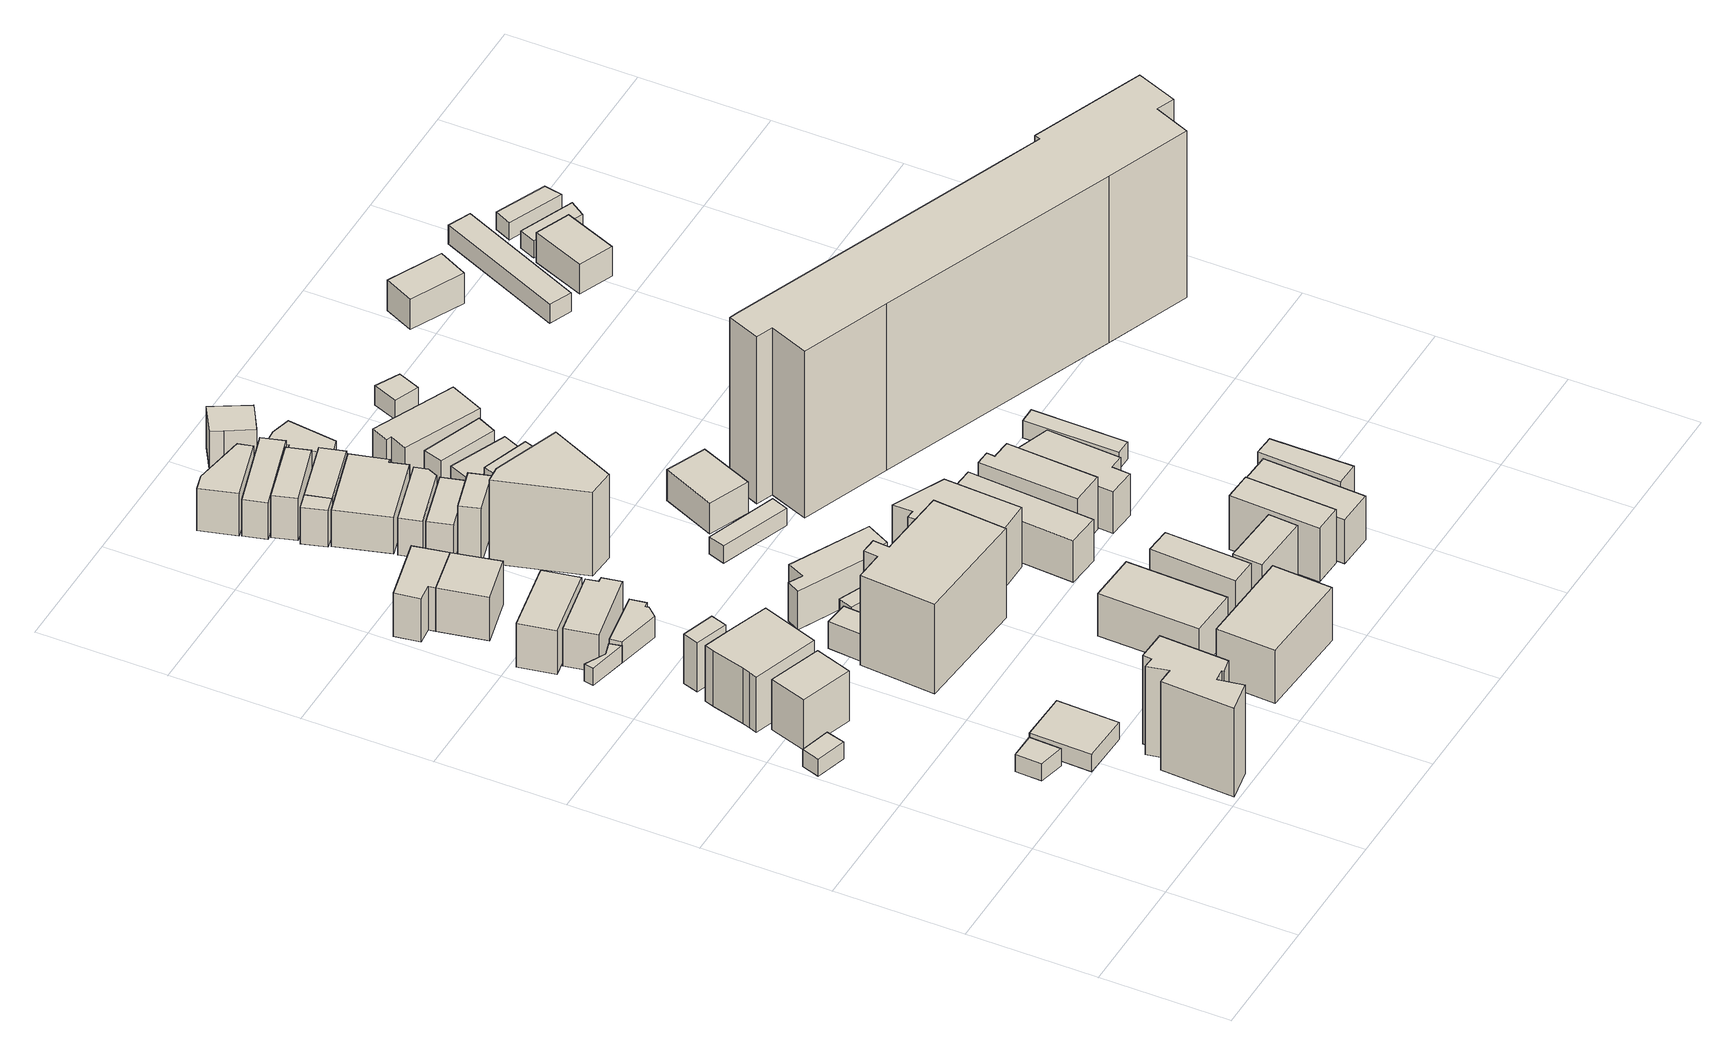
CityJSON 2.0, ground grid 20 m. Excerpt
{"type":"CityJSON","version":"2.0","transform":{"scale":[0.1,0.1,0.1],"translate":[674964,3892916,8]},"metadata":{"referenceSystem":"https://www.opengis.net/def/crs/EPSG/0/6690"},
"CityObjects":{
"building1":{"type":"Building","attributes":{"class":"3003","usage":"461","measuredHeight":-9999,"storeysAboveGround":9999,"BuildingDetailAttribute.totalFloorArea":-9999,"BuildingDetailAttribute.buildingFootprintArea":-9999,"BuildingDetailAttribute.buildingRoofEdgeArea":14.54,"BuildingDetailAttribute.urbanPlanType":"21","BuildingDetailAttribute.landUseType":"211","BuildingDetailAttribute.surveyYear":2016,"BuildingIDAttribute.prefecture":"23","BuildingIDAttribute.city":"23106"},"geometry":[{"type":"Solid","lod":"1","boundaries":[[[[0,1,2,3]],[[2,4,5,3]],[[1,6,4,2]],[[0,7,6,1]],[[3,5,7,0]],[[4,6,7,5]]]]}]},
"building2":{"type":"Building","attributes":{"class":"9999","usage":"411","measuredHeight":3.9,"storeysAboveGround":1,"BuildingDetailAttribute.totalFloorArea":18.45,"BuildingDetailAttribute.buildingFootprintArea":18.45,"BuildingDetailAttribute.buildingRoofEdgeArea":18.45,"BuildingDetailAttribute.urbanPlanType":"21","BuildingDetailAttribute.landUseType":"211","BuildingDetailAttribute.surveyYear":2021,"BuildingIDAttribute.prefecture":"23","BuildingIDAttribute.city":"23106"},"address":[{"country":"日本","locality":"愛知県名古屋市"}],"geometry":[{"type":"Solid","lod":"1","boundaries":[[[[8,9,10,11]],[[10,12,13,11]],[[9,14,12,10]],[[8,15,14,9]],[[11,13,15,8]],[[12,14,15,13]]]]}]},
"building3":{"type":"Building","attributes":{"class":"3001","usage":"411","measuredHeight":9.8,"storeysAboveGround":3,"BuildingDetailAttribute.totalFloorArea":156.35,"BuildingDetailAttribute.buildingFootprintArea":52.12,"BuildingDetailAttribute.buildingRoofEdgeArea":52.12,"BuildingDetailAttribute.urbanPlanType":"21","BuildingDetailAttribute.landUseType":"211","BuildingDetailAttribute.surveyYear":2021,"BuildingIDAttribute.prefecture":"23","BuildingIDAttribute.city":"23106"},"address":[{"country":"日本","locality":"愛知県名古屋市"}],"geometry":[{"type":"Solid","lod":"1","boundaries":[[[[16,17,18,19]],[[18,20,21,19]],[[17,22,20,18]],[[16,23,22,17]],[[19,21,23,16]],[[20,22,23,21]]]]}]},
"building4":{"type":"Building","attributes":{"class":"3001","usage":"412","measuredHeight":15.5,"storeysAboveGround":5,"BuildingDetailAttribute.totalFloorArea":500.26,"BuildingDetailAttribute.buildingFootprintArea":100.05,"BuildingDetailAttribute.buildingRoofEdgeArea":100.05,"BuildingDetailAttribute.urbanPlanType":"21","BuildingDetailAttribute.landUseType":"211","BuildingDetailAttribute.surveyYear":2021,"BuildingIDAttribute.prefecture":"23","BuildingIDAttribute.city":"23106"},"address":[{"country":"日本","locality":"愛知県名古屋市中区新栄二丁目３８２１－１"}],"geometry":[{"type":"Solid","lod":"1","boundaries":[[[[24,25,26,27,28,29,30,31,32,33,34,35]],[[34,36,37,35]],[[33,38,36,34]],[[32,39,38,33]],[[31,40,39,32]],[[30,41,40,31]],[[29,42,41,30]],[[28,43,42,29]],[[27,44,43,28]],[[26,45,44,27]],[[25,46,45,26]],[[24,47,46,25]],[[35,37,47,24]],[[36,38,39,40,41,42,43,44,45,46,47,37]]]]}]},
"building5":{"type":"Building","attributes":{"class":"3001","usage":"411","measuredHeight":7.7,"storeysAboveGround":2,"BuildingDetailAttribute.totalFloorArea":147.44,"BuildingDetailAttribute.buildingFootprintArea":73.72,"BuildingDetailAttribute.buildingRoofEdgeArea":73.72,"BuildingDetailAttribute.urbanPlanType":"21","BuildingDetailAttribute.landUseType":"211","BuildingDetailAttribute.surveyYear":2021,"BuildingIDAttribute.prefecture":"23","BuildingIDAttribute.city":"23106"},"address":[{"country":"日本","locality":"愛知県名古屋市"}],"geometry":[{"type":"Solid","lod":"1","boundaries":[[[[48,49,50,51]],[[50,52,53,51]],[[49,54,52,50]],[[48,55,54,49]],[[51,53,55,48]],[[52,54,55,53]]]]}]},
"building6":{"type":"Building","attributes":{"class":"3002","usage":"411","measuredHeight":11.7,"storeysAboveGround":3,"BuildingDetailAttribute.totalFloorArea":316.31,"BuildingDetailAttribute.buildingFootprintArea":105.44,"BuildingDetailAttribute.buildingRoofEdgeArea":105.44,"BuildingDetailAttribute.urbanPlanType":"21","BuildingDetailAttribute.landUseType":"211","BuildingDetailAttribute.surveyYear":2021,"BuildingIDAttribute.prefecture":"23","BuildingIDAttribute.city":"23106"},"address":[{"country":"日本","locality":"愛知県名古屋市"}],"geometry":[{"type":"Solid","lod":"1","boundaries":[[[[56,57,58,59,60,61,62,63]],[[62,64,65,63]],[[61,66,64,62]],[[60,67,66,61]],[[59,68,67,60]],[[58,69,68,59]],[[57,70,69,58]],[[56,71,70,57]],[[63,65,71,56]],[[64,66,67,68,69,70,71,65]]]]}]},
"building7":{"type":"Building","attributes":{"class":"3003","usage":"461","measuredHeight":-9999,"storeysAboveGround":9999,"BuildingDetailAttribute.totalFloorArea":-9999,"BuildingDetailAttribute.buildingFootprintArea":-9999,"BuildingDetailAttribute.buildingRoofEdgeArea":6.63,"BuildingDetailAttribute.urbanPlanType":"21","BuildingDetailAttribute.landUseType":"211","BuildingDetailAttribute.surveyYear":2021,"BuildingIDAttribute.prefecture":"23","BuildingIDAttribute.city":"23106"},"geometry":[{"type":"Solid","lod":"1","boundaries":[[[[72,73,74,75,76]],[[75,77,78,76]],[[74,79,77,75]],[[73,80,79,74]],[[72,81,80,73]],[[76,78,81,72]],[[77,79,80,81,78]]]]}]},
"building8":{"type":"Building","attributes":{"class":"3001","usage":"461","measuredHeight":8.6,"storeysAboveGround":9999,"BuildingDetailAttribute.totalFloorArea":-9999,"BuildingDetailAttribute.buildingFootprintArea":-9999,"BuildingDetailAttribute.buildingRoofEdgeArea":13.94,"BuildingDetailAttribute.urbanPlanType":"21","BuildingDetailAttribute.landUseType":"213","BuildingDetailAttribute.surveyYear":2021,"BuildingIDAttribute.prefecture":"23","BuildingIDAttribute.city":"23106"},"geometry":[{"type":"Solid","lod":"1","boundaries":[[[[82,83,84,85]],[[84,86,87,85]],[[83,88,86,84]],[[82,89,88,83]],[[85,87,89,82]],[[86,88,89,87]]]]}]},
"building9":{"type":"Building","attributes":{"class":"3001","usage":"411","measuredHeight":8.6,"storeysAboveGround":2,"BuildingDetailAttribute.totalFloorArea":134.07,"BuildingDetailAttribute.buildingFootprintArea":67.04,"BuildingDetailAttribute.buildingRoofEdgeArea":67.04,"BuildingDetailAttribute.urbanPlanType":"21","BuildingDetailAttribute.landUseType":"211","BuildingDetailAttribute.surveyYear":2021,"BuildingIDAttribute.prefecture":"23","BuildingIDAttribute.city":"23106"},"address":[{"country":"日本","locality":"愛知県名古屋市"}],"geometry":[{"type":"Solid","lod":"1","boundaries":[[[[90,91,92,93]],[[92,94,95,93]],[[91,96,94,92]],[[90,97,96,91]],[[93,95,97,90]],[[94,96,97,95]]]]}]},
"building10":{"type":"Building","attributes":{"class":"3001","usage":"461","measuredHeight":9.7,"storeysAboveGround":9999,"BuildingDetailAttribute.totalFloorArea":-9999,"BuildingDetailAttribute.buildingFootprintArea":-9999,"BuildingDetailAttribute.buildingRoofEdgeArea":14.42,"BuildingDetailAttribute.urbanPlanType":"21","BuildingDetailAttribute.landUseType":"213","BuildingDetailAttribute.surveyYear":2021,"BuildingIDAttribute.prefecture":"23","BuildingIDAttribute.city":"23106"},"geometry":[{"type":"Solid","lod":"1","boundaries":[[[[98,99,100,101]],[[100,102,103,101]],[[99,104,102,100]],[[98,105,104,99]],[[101,103,105,98]],[[102,104,105,103]]]]}]},
"building11":{"type":"Building","attributes":{"class":"3001","usage":"411","measuredHeight":7.6,"storeysAboveGround":2,"BuildingDetailAttribute.totalFloorArea":114.09,"BuildingDetailAttribute.buildingFootprintArea":57.04,"BuildingDetailAttribute.buildingRoofEdgeArea":57.04,"BuildingDetailAttribute.urbanPlanType":"21","BuildingDetailAttribute.landUseType":"211","BuildingDetailAttribute.surveyYear":2021,"BuildingIDAttribute.prefecture":"23","BuildingIDAttribute.city":"23106"},"address":[{"country":"日本","locality":"愛知県名古屋市中区新栄二丁目３５１１－３"}],"geometry":[{"type":"Solid","lod":"1","boundaries":[[[[106,107,108,109,110,111]],[[110,112,113,111]],[[109,114,112,110]],[[108,115,114,109]],[[107,116,115,108]],[[106,117,116,107]],[[111,113,117,106]],[[112,114,115,116,117,113]]]]}]},
"building12":{"type":"Building","attributes":{"class":"3001","usage":"411","measuredHeight":3.7,"storeysAboveGround":1,"BuildingDetailAttribute.totalFloorArea":27.84,"BuildingDetailAttribute.buildingFootprintArea":27.84,"BuildingDetailAttribute.buildingRoofEdgeArea":27.84,"BuildingDetailAttribute.urbanPlanType":"21","BuildingDetailAttribute.landUseType":"211","BuildingDetailAttribute.surveyYear":2021,"BuildingIDAttribute.prefecture":"23","BuildingIDAttribute.city":"23106"},"address":[{"country":"日本","locality":"愛知県名古屋市"}],"geometry":[{"type":"Solid","lod":"1","boundaries":[[[[118,119,120,121,122,123,124]],[[123,125,126,124]],[[122,127,125,123]],[[121,128,127,122]],[[120,129,128,121]],[[119,130,129,120]],[[118,131,130,119]],[[124,126,131,118]],[[125,127,128,129,130,131,126]]]]}]},
"building13":{"type":"Building","attributes":{"class":"9999","usage":"411","measuredHeight":7.6,"storeysAboveGround":2,"BuildingDetailAttribute.totalFloorArea":104.74,"BuildingDetailAttribute.buildingFootprintArea":52.37,"BuildingDetailAttribute.buildingRoofEdgeArea":52.37,"BuildingDetailAttribute.urbanPlanType":"21","BuildingDetailAttribute.landUseType":"211","BuildingDetailAttribute.surveyYear":2021,"BuildingIDAttribute.prefecture":"23","BuildingIDAttribute.city":"23106"},"address":[{"country":"日本","locality":"愛知県名古屋市"}],"geometry":[{"type":"Solid","lod":"1","boundaries":[[[[132,133,134,135,136,137]],[[136,138,139,137]],[[135,140,138,136]],[[134,141,140,135]],[[133,142,141,134]],[[132,143,142,133]],[[137,139,143,132]],[[138,140,141,142,143,139]]]]}]},
"building14":{"type":"Building","attributes":{"class":"3001","usage":"411","measuredHeight":7.6,"storeysAboveGround":2,"BuildingDetailAttribute.totalFloorArea":115.56,"BuildingDetailAttribute.buildingFootprintArea":57.78,"BuildingDetailAttribute.buildingRoofEdgeArea":57.78,"BuildingDetailAttribute.urbanPlanType":"21","BuildingDetailAttribute.landUseType":"211","BuildingDetailAttribute.surveyYear":2021,"BuildingIDAttribute.prefecture":"23","BuildingIDAttribute.city":"23106"},"address":[{"country":"日本","locality":"愛知県名古屋市"}],"geometry":[{"type":"Solid","lod":"1","boundaries":[[[[137,144,145,132]],[[145,146,143,132]],[[144,147,146,145]],[[137,139,147,144]],[[132,143,139,137]],[[146,147,139,143]]]]}]},
"building15":{"type":"Building","attributes":{"class":"9999","usage":"412","measuredHeight":15.7,"storeysAboveGround":1,"BuildingDetailAttribute.totalFloorArea":20.9,"BuildingDetailAttribute.buildingFootprintArea":20.9,"BuildingDetailAttribute.buildingRoofEdgeArea":20.9,"BuildingDetailAttribute.urbanPlanType":"21","BuildingDetailAttribute.landUseType":"211","BuildingDetailAttribute.surveyYear":2021,"BuildingIDAttribute.prefecture":"23","BuildingIDAttribute.city":"23106"},"address":[{"country":"日本","locality":"愛知県名古屋市"}],"geometry":[{"type":"Solid","lod":"1","boundaries":[[[[148,149,150,151,152]],[[151,153,154,152]],[[150,155,153,151]],[[149,156,155,150]],[[148,157,156,149]],[[152,154,157,148]],[[153,155,156,157,154]]]]}]},
"building16":{"type":"Building","attributes":{"class":"3002","usage":"412","measuredHeight":15.7,"storeysAboveGround":5,"BuildingDetailAttribute.totalFloorArea":1102.93,"BuildingDetailAttribute.buildingFootprintArea":220.59,"BuildingDetailAttribute.buildingRoofEdgeArea":220.59,"BuildingDetailAttribute.urbanPlanType":"21","BuildingDetailAttribute.landUseType":"211","BuildingDetailAttribute.surveyYear":2021,"BuildingIDAttribute.prefecture":"23","BuildingIDAttribute.city":"23106"},"address":[{"country":"日本","locality":"愛知県名古屋市"}],"geometry":[{"type":"Solid","lod":"1","boundaries":[[[[158,148,152,159,160,161,162,163]],[[162,164,165,163]],[[161,166,164,162]],[[160,167,166,161]],[[159,168,167,160]],[[152,169,168,159]],[[148,170,169,152]],[[158,171,170,148]],[[163,165,171,158]],[[164,166,167,168,169,170,171,165]]]]}]},
"building17":{"type":"Building","attributes":{"class":"3001","usage":"413","measuredHeight":10.3,"storeysAboveGround":3,"BuildingDetailAttribute.totalFloorArea":419.35,"BuildingDetailAttribute.buildingFootprintArea":139.78,"BuildingDetailAttribute.buildingRoofEdgeArea":139.78,"BuildingDetailAttribute.urbanPlanType":"21","BuildingDetailAttribute.landUseType":"212","BuildingDetailAttribute.surveyYear":2021,"BuildingIDAttribute.prefecture":"23","BuildingIDAttribute.city":"23106"},"address":[{"country":"日本","locality":"愛知県名古屋市"}],"geometry":[{"type":"Solid","lod":"1","boundaries":[[[[172,173,174,175]],[[174,176,177,175]],[[173,178,176,174]],[[172,179,178,173]],[[175,177,179,172]],[[176,178,179,177]]]]}]},
"building18":{"type":"Building","attributes":{"class":"3001","usage":"412","measuredHeight":8.4,"storeysAboveGround":2,"BuildingDetailAttribute.totalFloorArea":237.91,"BuildingDetailAttribute.buildingFootprintArea":118.96,"BuildingDetailAttribute.buildingRoofEdgeArea":118.96,"BuildingDetailAttribute.urbanPlanType":"21","BuildingDetailAttribute.landUseType":"211","BuildingDetailAttribute.surveyYear":2021,"BuildingIDAttribute.prefecture":"23","BuildingIDAttribute.city":"23106"},"address":[{"country":"日本","locality":"愛知県名古屋市中区新栄二丁目３８０４"}],"geometry":[{"type":"Solid","lod":"1","boundaries":[[[[180,181,182,183]],[[182,184,185,183]],[[181,186,184,182]],[[180,187,186,181]],[[183,185,187,180]],[[184,186,187,185]]]]}]},
"building19":{"type":"Building","attributes":{"class":"3001","usage":"412","measuredHeight":4.5,"storeysAboveGround":1,"BuildingDetailAttribute.totalFloorArea":24.78,"BuildingDetailAttribute.buildingFootprintArea":24.78,"BuildingDetailAttribute.buildingRoofEdgeArea":24.78,"BuildingDetailAttribute.urbanPlanType":"21","BuildingDetailAttribute.landUseType":"211","BuildingDetailAttribute.surveyYear":2021,"BuildingIDAttribute.prefecture":"23","BuildingIDAttribute.city":"23106"},"address":[{"country":"日本","locality":"愛知県名古屋市"}],"geometry":[{"type":"Solid","lod":"1","boundaries":[[[[188,189,190,191]],[[190,192,193,191]],[[189,194,192,190]],[[188,195,194,189]],[[191,193,195,188]],[[192,194,195,193]]]]}]},
"building20":{"type":"Building","attributes":{"class":"3001","usage":"411","measuredHeight":7.4,"storeysAboveGround":1,"BuildingDetailAttribute.totalFloorArea":10.02,"BuildingDetailAttribute.buildingFootprintArea":10.02,"BuildingDetailAttribute.buildingRoofEdgeArea":48.6,"BuildingDetailAttribute.urbanPlanType":"21","BuildingDetailAttribute.landUseType":"211","BuildingDetailAttribute.surveyYear":2021,"BuildingIDAttribute.prefecture":"23","BuildingIDAttribute.city":"23106"},"address":[{"country":"日本","locality":"愛知県名古屋市"}],"geometry":[{"type":"Solid","lod":"1","boundaries":[[[[196,197,198,199]],[[198,200,201,199]],[[197,202,200,198]],[[196,203,202,197]],[[199,201,203,196]],[[200,202,203,201]]]]}]},
"building21":{"type":"Building","attributes":{"class":"3001","usage":"411","measuredHeight":7.7,"storeysAboveGround":2,"BuildingDetailAttribute.totalFloorArea":146.88,"BuildingDetailAttribute.buildingFootprintArea":73.44,"BuildingDetailAttribute.buildingRoofEdgeArea":73.44,"BuildingDetailAttribute.urbanPlanType":"21","BuildingDetailAttribute.landUseType":"211","BuildingDetailAttribute.surveyYear":2021,"BuildingIDAttribute.prefecture":"23","BuildingIDAttribute.city":"23106"},"address":[{"country":"日本","locality":"愛知県名古屋市"}],"geometry":[{"type":"Solid","lod":"1","boundaries":[[[[204,205,206,207,208,209,210,211]],[[210,212,213,211]],[[209,214,212,210]],[[208,215,214,209]],[[207,216,215,208]],[[206,217,216,207]],[[205,218,217,206]],[[204,219,218,205]],[[211,213,219,204]],[[212,214,215,216,217,218,219,213]]]]}]},
"building22":{"type":"Building","attributes":{"class":"3001","usage":"411","measuredHeight":9.8,"storeysAboveGround":3,"BuildingDetailAttribute.totalFloorArea":67.66,"BuildingDetailAttribute.buildingFootprintArea":22.55,"BuildingDetailAttribute.buildingRoofEdgeArea":-9999,"BuildingDetailAttribute.urbanPlanType":"21","BuildingDetailAttribute.landUseType":"211","BuildingDetailAttribute.surveyYear":2021,"BuildingIDAttribute.prefecture":"23","BuildingIDAttribute.city":"23106"},"address":[{"country":"日本","locality":"愛知県名古屋市中区新栄二丁目３４１０－４"}],"geometry":[{"type":"Solid","lod":"1","boundaries":[[[[220,221,222,223]],[[222,224,225,223]],[[221,226,224,222]],[[220,227,226,221]],[[223,225,227,220]],[[224,226,227,225]]]]}]},
"building23":{"type":"Building","attributes":{"class":"9999","usage":"411","measuredHeight":7.5,"storeysAboveGround":3,"BuildingDetailAttribute.totalFloorArea":108.5,"BuildingDetailAttribute.buildingFootprintArea":36.17,"BuildingDetailAttribute.buildingRoofEdgeArea":36.17,"BuildingDetailAttribute.urbanPlanType":"21","BuildingDetailAttribute.landUseType":"211","BuildingDetailAttribute.surveyYear":2021,"BuildingIDAttribute.prefecture":"23","BuildingIDAttribute.city":"23106"},"address":[{"country":"日本","locality":"愛知県名古屋市中区新栄二丁目３４１０－２の一部"}],"geometry":[{"type":"Solid","lod":"1","boundaries":[[[[228,229,230,231]],[[230,232,233,231]],[[229,234,232,230]],[[228,235,234,229]],[[231,233,235,228]],[[232,234,235,233]]]]}]},
"building24":{"type":"Building","attributes":{"class":"3002","usage":"412","measuredHeight":15.6,"storeysAboveGround":5,"BuildingDetailAttribute.totalFloorArea":556.32,"BuildingDetailAttribute.buildingFootprintArea":111.26,"BuildingDetailAttribute.buildingRoofEdgeArea":111.26,"BuildingDetailAttribute.urbanPlanType":"21","BuildingDetailAttribute.landUseType":"211","BuildingDetailAttribute.surveyYear":2021,"BuildingIDAttribute.prefecture":"23","BuildingIDAttribute.city":"23106"},"address":[{"country":"日本","locality":"愛知県名古屋市"}],"geometry":[{"type":"Solid","lod":"1","boundaries":[[[[236,237,238,239,240]],[[239,241,242,240]],[[238,243,241,239]],[[237,244,243,238]],[[236,245,244,237]],[[240,242,245,236]],[[241,243,244,245,242]]]]}]},
"building25":{"type":"Building","attributes":{"class":"9999","usage":"411","measuredHeight":7.4,"storeysAboveGround":2,"BuildingDetailAttribute.totalFloorArea":91.01,"BuildingDetailAttribute.buildingFootprintArea":45.51,"BuildingDetailAttribute.buildingRoofEdgeArea":45.51,"BuildingDetailAttribute.urbanPlanType":"21","BuildingDetailAttribute.landUseType":"211","BuildingDetailAttribute.surveyYear":2021,"BuildingIDAttribute.prefecture":"23","BuildingIDAttribute.city":"23106"},"address":[{"country":"日本","locality":"愛知県名古屋市"}],"geometry":[{"type":"Solid","lod":"1","boundaries":[[[[246,247,248,249,250]],[[249,251,252,250]],[[248,253,251,249]],[[247,254,253,248]],[[246,255,254,247]],[[250,252,255,246]],[[251,253,254,255,252]]]]}]},
"building26":{"type":"Building","attributes":{"class":"3001","usage":"411","measuredHeight":6.5,"storeysAboveGround":3,"BuildingDetailAttribute.totalFloorArea":109.38,"BuildingDetailAttribute.buildingFootprintArea":36.46,"BuildingDetailAttribute.buildingRoofEdgeArea":36.46,"BuildingDetailAttribute.urbanPlanType":"21","BuildingDetailAttribute.landUseType":"211","BuildingDetailAttribute.surveyYear":2021,"BuildingIDAttribute.prefecture":"23","BuildingIDAttribute.city":"23106"},"address":[{"country":"日本","locality":"愛知県名古屋市中区新栄二丁目３４１０－３"}],"geometry":[{"type":"Solid","lod":"1","boundaries":[[[[256,257,258,259,260]],[[259,261,262,260]],[[258,263,261,259]],[[257,264,263,258]],[[256,265,264,257]],[[260,262,265,256]],[[261,263,264,265,262]]]]}]},
"building27":{"type":"Building","attributes":{"class":"9999","usage":"411","measuredHeight":7.4,"storeysAboveGround":2,"BuildingDetailAttribute.totalFloorArea":75.49,"BuildingDetailAttribute.buildingFootprintArea":37.74,"BuildingDetailAttribute.buildingRoofEdgeArea":37.74,"BuildingDetailAttribute.urbanPlanType":"21","BuildingDetailAttribute.landUseType":"211","BuildingDetailAttribute.surveyYear":2021,"BuildingIDAttribute.prefecture":"23","BuildingIDAttribute.city":"23106"},"address":[{"country":"日本","locality":"愛知県名古屋市"}],"geometry":[{"type":"Solid","lod":"1","boundaries":[[[[266,267,268,269]],[[268,270,271,269]],[[267,272,270,268]],[[266,273,272,267]],[[269,271,273,266]],[[270,272,273,271]]]]}]},
"building28":{"type":"Building","attributes":{"class":"3001","usage":"413","measuredHeight":7.4,"storeysAboveGround":2,"BuildingDetailAttribute.totalFloorArea":200.73,"BuildingDetailAttribute.buildingFootprintArea":100.36,"BuildingDetailAttribute.buildingRoofEdgeArea":100.36,"BuildingDetailAttribute.urbanPlanType":"21","BuildingDetailAttribute.landUseType":"212","BuildingDetailAttribute.surveyYear":2021,"BuildingIDAttribute.prefecture":"23","BuildingIDAttribute.city":"23106"},"address":[{"country":"日本","locality":"愛知県名古屋市"}],"geometry":[{"type":"Solid","lod":"1","boundaries":[[[[274,275,276,277,278,279]],[[278,280,281,279]],[[277,282,280,278]],[[276,283,282,277]],[[275,284,283,276]],[[274,285,284,275]],[[279,281,285,274]],[[280,282,283,284,285,281]]]]}]},
"building29":{"type":"Building","attributes":{"class":"3001","usage":"411","measuredHeight":7.4,"storeysAboveGround":2,"BuildingDetailAttribute.totalFloorArea":97.59,"BuildingDetailAttribute.buildingFootprintArea":48.79,"BuildingDetailAttribute.buildingRoofEdgeArea":48.79,"BuildingDetailAttribute.urbanPlanType":"21","BuildingDetailAttribute.landUseType":"211","BuildingDetailAttribute.surveyYear":2021,"BuildingIDAttribute.prefecture":"23","BuildingIDAttribute.city":"23106"},"address":[{"country":"日本","locality":"愛知県名古屋市"}],"geometry":[{"type":"Solid","lod":"1","boundaries":[[[[286,287,288,289]],[[288,290,291,289]],[[287,292,290,288]],[[286,293,292,287]],[[289,291,293,286]],[[290,292,293,291]]]]}]},
"building30":{"type":"Building","attributes":{"class":"3001","usage":"411","measuredHeight":10.3,"storeysAboveGround":3,"BuildingDetailAttribute.totalFloorArea":163.11,"BuildingDetailAttribute.buildingFootprintArea":54.37,"BuildingDetailAttribute.buildingRoofEdgeArea":54.37,"BuildingDetailAttribute.urbanPlanType":"21","BuildingDetailAttribute.landUseType":"211","BuildingDetailAttribute.surveyYear":2021,"BuildingIDAttribute.prefecture":"23","BuildingIDAttribute.city":"23106"},"address":[{"country":"日本","locality":"愛知県名古屋市中区新栄二丁目３８０５－１"}],"geometry":[{"type":"Solid","lod":"1","boundaries":[[[[294,295,296,297]],[[296,298,299,297]],[[295,300,298,296]],[[294,301,300,295]],[[297,299,301,294]],[[298,300,301,299]]]]}]},
"building31":{"type":"Building","attributes":{"class":"3001","usage":"411","measuredHeight":7.4,"storeysAboveGround":2,"BuildingDetailAttribute.totalFloorArea":77.16,"BuildingDetailAttribute.buildingFootprintArea":38.58,"BuildingDetailAttribute.buildingRoofEdgeArea":48.6,"BuildingDetailAttribute.urbanPlanType":"21","BuildingDetailAttribute.landUseType":"211","BuildingDetailAttribute.surveyYear":2021,"BuildingIDAttribute.prefecture":"23","BuildingIDAttribute.city":"23106"},"address":[{"country":"日本","locality":"愛知県名古屋市"}],"geometry":[{"type":"Solid","lod":"1","boundaries":[[[[198,302,303,199]],[[303,304,201,199]],[[302,305,304,303]],[[198,200,305,302]],[[199,201,200,198]],[[304,305,200,201]]]]}]},
"building32":{"type":"Building","attributes":{"class":"3002","usage":"401","measuredHeight":12.4,"storeysAboveGround":3,"BuildingDetailAttribute.totalFloorArea":365.89,"BuildingDetailAttribute.buildingFootprintArea":121.96,"BuildingDetailAttribute.buildingRoofEdgeArea":121.96,"BuildingDetailAttribute.urbanPlanType":"21","BuildingDetailAttribute.landUseType":"212","BuildingDetailAttribute.surveyYear":2021,"BuildingIDAttribute.prefecture":"23","BuildingIDAttribute.city":"23106"},"address":[{"country":"日本","locality":"愛知県名古屋市"}],"geometry":[{"type":"Solid","lod":"1","boundaries":[[[[306,307,308,309,310,311]],[[310,312,313,311]],[[309,314,312,310]],[[308,315,314,309]],[[307,316,315,308]],[[306,317,316,307]],[[311,313,317,306]],[[312,314,315,316,317,313]]]]}]},
"building33":{"type":"Building","attributes":{"class":"9999","usage":"411","measuredHeight":9.6,"storeysAboveGround":3,"BuildingDetailAttribute.totalFloorArea":90.01,"BuildingDetailAttribute.buildingFootprintArea":30,"BuildingDetailAttribute.buildingRoofEdgeArea":-9999,"BuildingDetailAttribute.urbanPlanType":"21","BuildingDetailAttribute.landUseType":"211","BuildingDetailAttribute.surveyYear":2021,"BuildingIDAttribute.prefecture":"23","BuildingIDAttribute.city":"23106"},"address":[{"country":"日本","locality":"愛知県名古屋市中区新栄二丁目３４０９－１の一部"}],"geometry":[{"type":"Solid","lod":"1","boundaries":[[[[318,319,320,321]],[[320,322,323,321]],[[319,324,322,320]],[[318,325,324,319]],[[321,323,325,318]],[[322,324,325,323]]]]}]},
"building34":{"type":"Building","attributes":{"class":"3003","usage":"412","measuredHeight":-9999,"storeysAboveGround":1,"BuildingDetailAttribute.totalFloorArea":32.16,"BuildingDetailAttribute.buildingFootprintArea":32.16,"BuildingDetailAttribute.buildingRoofEdgeArea":32.16,"BuildingDetailAttribute.urbanPlanType":"21","BuildingDetailAttribute.landUseType":"211","BuildingDetailAttribute.surveyYear":2021,"BuildingIDAttribute.prefecture":"23","BuildingIDAttribute.city":"23106"},"address":[{"country":"日本","locality":"愛知県名古屋市"}],"geometry":[{"type":"Solid","lod":"1","boundaries":[[[[326,327,328,329]],[[328,330,331,329]],[[327,332,330,328]],[[326,333,332,327]],[[329,331,333,326]],[[330,332,333,331]]]]}]},
"building35":{"type":"Building","attributes":{"class":"3001","usage":"411","measuredHeight":9.3,"storeysAboveGround":3,"BuildingDetailAttribute.totalFloorArea":130.29,"BuildingDetailAttribute.buildingFootprintArea":43.43,"BuildingDetailAttribute.buildingRoofEdgeArea":43.43,"BuildingDetailAttribute.urbanPlanType":"21","BuildingDetailAttribute.landUseType":"211","BuildingDetailAttribute.surveyYear":2021,"BuildingIDAttribute.prefecture":"23","BuildingIDAttribute.city":"23106"},"address":[{"country":"日本","locality":"愛知県名古屋市"}],"geometry":[{"type":"Solid","lod":"1","boundaries":[[[[334,335,336,337]],[[336,338,339,337]],[[335,340,338,336]],[[334,341,340,335]],[[337,339,341,334]],[[338,340,341,339]]]]}]},
"building36":{"type":"Building","attributes":{"class":"3001","usage":"411","measuredHeight":7.5,"storeysAboveGround":2,"BuildingDetailAttribute.totalFloorArea":79.25,"BuildingDetailAttribute.buildingFootprintArea":39.62,"BuildingDetailAttribute.buildingRoofEdgeArea":39.62,"BuildingDetailAttribute.urbanPlanType":"21","BuildingDetailAttribute.landUseType":"211","BuildingDetailAttribute.surveyYear":2021,"BuildingIDAttribute.prefecture":"23","BuildingIDAttribute.city":"23106"},"address":[{"country":"日本","locality":"愛知県名古屋市"}],"geometry":[{"type":"Solid","lod":"1","boundaries":[[[[342,343,344,345]],[[344,346,347,345]],[[343,348,346,344]],[[342,349,348,343]],[[345,347,349,342]],[[346,348,349,347]]]]}]},
"building37":{"type":"Building","attributes":{"class":"9999","usage":"411","measuredHeight":6.3,"storeysAboveGround":2,"BuildingDetailAttribute.totalFloorArea":70.24,"BuildingDetailAttribute.buildingFootprintArea":35.12,"BuildingDetailAttribute.buildingRoofEdgeArea":35.12,"BuildingDetailAttribute.urbanPlanType":"21","BuildingDetailAttribute.landUseType":"211","BuildingDetailAttribute.surveyYear":2021,"BuildingIDAttribute.prefecture":"23","BuildingIDAttribute.city":"23106"},"address":[{"country":"日本","locality":"愛知県名古屋市"}],"geometry":[{"type":"Solid","lod":"1","boundaries":[[[[350,351,352,353,354,355,356]],[[355,357,358,356]],[[354,359,357,355]],[[353,360,359,354]],[[352,361,360,353]],[[351,362,361,352]],[[350,363,362,351]],[[356,358,363,350]],[[357,359,360,361,362,363,358]]]]}]},
"building38":{"type":"Building","attributes":{"class":"3001","usage":"411","measuredHeight":8.2,"storeysAboveGround":2,"BuildingDetailAttribute.totalFloorArea":66.21,"BuildingDetailAttribute.buildingFootprintArea":33.1,"BuildingDetailAttribute.buildingRoofEdgeArea":33.11,"BuildingDetailAttribute.urbanPlanType":"21","BuildingDetailAttribute.landUseType":"211","BuildingDetailAttribute.surveyYear":2021,"BuildingIDAttribute.prefecture":"23","BuildingIDAttribute.city":"23106"},"address":[{"country":"日本","locality":"愛知県名古屋市"}],"geometry":[{"type":"Solid","lod":"1","boundaries":[[[[364,365,366,367,368,369]],[[368,370,371,369]],[[367,372,370,368]],[[366,373,372,367]],[[365,374,373,366]],[[364,375,374,365]],[[369,371,375,364]],[[370,372,373,374,375,371]]]]}]},
"building39":{"type":"Building","attributes":{"class":"3002","usage":"411","measuredHeight":12.3,"storeysAboveGround":2,"BuildingDetailAttribute.totalFloorArea":194.6,"BuildingDetailAttribute.buildingFootprintArea":97.3,"BuildingDetailAttribute.buildingRoofEdgeArea":97.3,"BuildingDetailAttribute.urbanPlanType":"21","BuildingDetailAttribute.landUseType":"211","BuildingDetailAttribute.surveyYear":2021,"BuildingIDAttribute.prefecture":"23","BuildingIDAttribute.city":"23106"},"address":[{"country":"日本","locality":"愛知県名古屋市"}],"geometry":[{"type":"Solid","lod":"1","boundaries":[[[[376,377,378,379,380,381]],[[380,382,383,381]],[[379,384,382,380]],[[378,385,384,379]],[[377,386,385,378]],[[376,387,386,377]],[[381,383,387,376]],[[382,384,385,386,387,383]]]]}]},
"building40":{"type":"Building","attributes":{"class":"3001","usage":"411","measuredHeight":9.4,"storeysAboveGround":2,"BuildingDetailAttribute.totalFloorArea":63.25,"BuildingDetailAttribute.buildingFootprintArea":31.62,"BuildingDetailAttribute.buildingRoofEdgeArea":31.62,"BuildingDetailAttribute.urbanPlanType":"21","BuildingDetailAttribute.landUseType":"211","BuildingDetailAttribute.surveyYear":2021,"BuildingIDAttribute.prefecture":"23","BuildingIDAttribute.city":"23106"},"address":[{"country":"日本","locality":"愛知県名古屋市"}],"geometry":[{"type":"Solid","lod":"1","boundaries":[[[[388,389,390,391]],[[390,392,393,391]],[[389,394,392,390]],[[388,395,394,389]],[[391,393,395,388]],[[392,394,395,393]]]]}]},
"building41":{"type":"Building","attributes":{"class":"3001","usage":"412","measuredHeight":5.4,"storeysAboveGround":1,"BuildingDetailAttribute.totalFloorArea":61.05,"BuildingDetailAttribute.buildingFootprintArea":61.05,"BuildingDetailAttribute.buildingRoofEdgeArea":61.05,"BuildingDetailAttribute.urbanPlanType":"21","BuildingDetailAttribute.landUseType":"211","BuildingDetailAttribute.surveyYear":2021,"BuildingIDAttribute.prefecture":"23","BuildingIDAttribute.city":"23106"},"address":[{"country":"日本","locality":"愛知県名古屋市"}],"geometry":[{"type":"Solid","lod":"1","boundaries":[[[[396,397,398,399]],[[398,400,401,399]],[[397,402,400,398]],[[396,403,402,397]],[[399,401,403,396]],[[400,402,403,401]]]]}]},
"building42":{"type":"Building","attributes":{"class":"3001","usage":"412","measuredHeight":9.3,"storeysAboveGround":2,"BuildingDetailAttribute.totalFloorArea":156.96,"BuildingDetailAttribute.buildingFootprintArea":78.48,"BuildingDetailAttribute.buildingRoofEdgeArea":78.48,"BuildingDetailAttribute.urbanPlanType":"21","BuildingDetailAttribute.landUseType":"211","BuildingDetailAttribute.surveyYear":2021,"BuildingIDAttribute.prefecture":"23","BuildingIDAttribute.city":"23106"},"address":[{"country":"日本","locality":"愛知県名古屋市中区新栄二丁目３４０７－１"}],"geometry":[{"type":"Solid","lod":"1","boundaries":[[[[404,405,406,407,408,409]],[[408,410,411,409]],[[407,412,410,408]],[[406,413,412,407]],[[405,414,413,406]],[[404,415,414,405]],[[409,411,415,404]],[[410,412,413,414,415,411]]]]}]},
"building43":{"type":"Building","attributes":{"class":"3001","usage":"412","measuredHeight":9.4,"storeysAboveGround":3,"BuildingDetailAttribute.totalFloorArea":188.87,"BuildingDetailAttribute.buildingFootprintArea":62.96,"BuildingDetailAttribute.buildingRoofEdgeArea":62.96,"BuildingDetailAttribute.urbanPlanType":"21","BuildingDetailAttribute.landUseType":"211","BuildingDetailAttribute.surveyYear":2021,"BuildingIDAttribute.prefecture":"23","BuildingIDAttribute.city":"23106"},"address":[{"country":"日本","locality":"愛知県名古屋市中区新栄二丁目３８０７"}],"geometry":[{"type":"Solid","lod":"1","boundaries":[[[[416,417,418,419]],[[418,420,421,419]],[[417,422,420,418]],[[416,423,422,417]],[[419,421,423,416]],[[420,422,423,421]]]]}]},
"building44":{"type":"Building","attributes":{"class":"3002","usage":"411","measuredHeight":11.2,"storeysAboveGround":3,"BuildingDetailAttribute.totalFloorArea":237.18,"BuildingDetailAttribute.buildingFootprintArea":79.06,"BuildingDetailAttribute.buildingRoofEdgeArea":79.06,"BuildingDetailAttribute.urbanPlanType":"21","BuildingDetailAttribute.landUseType":"211","BuildingDetailAttribute.surveyYear":2021,"BuildingIDAttribute.prefecture":"23","BuildingIDAttribute.city":"23106"},"address":[{"country":"日本","locality":"愛知県名古屋市"}],"geometry":[{"type":"Solid","lod":"1","boundaries":[[[[424,425,426,427,428,429]],[[428,430,431,429]],[[427,432,430,428]],[[426,433,432,427]],[[425,434,433,426]],[[424,435,434,425]],[[429,431,435,424]],[[430,432,433,434,435,431]]]]}]},
"building45":{"type":"Building","attributes":{"class":"9999","usage":"411","measuredHeight":7.8,"storeysAboveGround":2,"BuildingDetailAttribute.totalFloorArea":179.73,"BuildingDetailAttribute.buildingFootprintArea":89.86,"BuildingDetailAttribute.buildingRoofEdgeArea":-9999,"BuildingDetailAttribute.urbanPlanType":"21","BuildingDetailAttribute.landUseType":"211","BuildingDetailAttribute.surveyYear":2021,"BuildingIDAttribute.prefecture":"23","BuildingIDAttribute.city":"23106"},"address":[{"country":"日本","locality":"愛知県名古屋市中区新栄二丁目３８０８－１"}],"geometry":[{"type":"Solid","lod":"1","boundaries":[[[[436,437,438,439]],[[438,440,441,439]],[[437,442,440,438]],[[436,443,442,437]],[[439,441,443,436]],[[440,442,443,441]]]]}]},
"building46":{"type":"Building","attributes":{"class":"9999","usage":"411","measuredHeight":8.3,"storeysAboveGround":2,"BuildingDetailAttribute.totalFloorArea":192.37,"BuildingDetailAttribute.buildingFootprintArea":96.19,"BuildingDetailAttribute.buildingRoofEdgeArea":96.19,"BuildingDetailAttribute.urbanPlanType":"21","BuildingDetailAttribute.landUseType":"211","BuildingDetailAttribute.surveyYear":2021,"BuildingIDAttribute.prefecture":"23","BuildingIDAttribute.city":"23106"},"address":[{"country":"日本","locality":"愛知県名古屋市"}],"geometry":[{"type":"Solid","lod":"1","boundaries":[[[[444,445,446,447,448,449]],[[448,450,451,449]],[[447,452,450,448]],[[446,453,452,447]],[[445,454,453,446]],[[444,455,454,445]],[[449,451,455,444]],[[450,452,453,454,455,451]]]]}]},
"building47":{"type":"Building","attributes":{"class":"3001","usage":"461","measuredHeight":4.4,"storeysAboveGround":9999,"BuildingDetailAttribute.totalFloorArea":-9999,"BuildingDetailAttribute.buildingFootprintArea":-9999,"BuildingDetailAttribute.buildingRoofEdgeArea":16.5,"BuildingDetailAttribute.urbanPlanType":"21","BuildingDetailAttribute.landUseType":"223","BuildingDetailAttribute.surveyYear":2021,"BuildingIDAttribute.prefecture":"23","BuildingIDAttribute.city":"23106"},"geometry":[{"type":"Solid","lod":"1","boundaries":[[[[456,457,458,459]],[[458,460,461,459]],[[457,462,460,458]],[[456,463,462,457]],[[459,461,463,456]],[[460,462,463,461]]]]}]},
"building48":{"type":"Building","attributes":{"class":"3001","usage":"411","measuredHeight":8.4,"storeysAboveGround":2,"BuildingDetailAttribute.totalFloorArea":89.53,"BuildingDetailAttribute.buildingFootprintArea":44.76,"BuildingDetailAttribute.buildingRoofEdgeArea":44.76,"BuildingDetailAttribute.urbanPlanType":"21","BuildingDetailAttribute.landUseType":"211","BuildingDetailAttribute.surveyYear":2021,"BuildingIDAttribute.prefecture":"23","BuildingIDAttribute.city":"23106"},"address":[{"country":"日本","locality":"愛知県名古屋市"}],"geometry":[{"type":"Solid","lod":"1","boundaries":[[[[464,465,466,467]],[[466,468,469,467]],[[465,470,468,466]],[[464,471,470,465]],[[467,469,471,464]],[[468,470,471,469]]]]}]},
"building49":{"type":"Building","attributes":{"class":"3003","usage":"412","measuredHeight":-9999,"storeysAboveGround":1,"BuildingDetailAttribute.totalFloorArea":37.19,"BuildingDetailAttribute.buildingFootprintArea":37.19,"BuildingDetailAttribute.buildingRoofEdgeArea":37.19,"BuildingDetailAttribute.urbanPlanType":"21","BuildingDetailAttribute.landUseType":"211","BuildingDetailAttribute.surveyYear":2021,"BuildingIDAttribute.prefecture":"23","BuildingIDAttribute.city":"23106"},"address":[{"country":"日本","locality":"愛知県名古屋市"}],"geometry":[{"type":"Solid","lod":"1","boundaries":[[[[472,473,474,475]],[[474,476,477,475]],[[473,478,476,474]],[[472,479,478,473]],[[475,477,479,472]],[[476,478,479,477]]]]}]},
"building50":{"type":"Building","attributes":{"class":"3002","usage":"412","measuredHeight":36.2,"storeysAboveGround":10,"BuildingDetailAttribute.totalFloorArea":8787.85,"BuildingDetailAttribute.buildingFootprintArea":878.78,"BuildingDetailAttribute.buildingRoofEdgeArea":878.78,"BuildingDetailAttribute.urbanPlanType":"21","BuildingDetailAttribute.landUseType":"211","BuildingDetailAttribute.surveyYear":2021,"BuildingIDAttribute.prefecture":"23","BuildingIDAttribute.city":"23106"},"address":[{"country":"日本","locality":"愛知県名古屋市"}],"geometry":[{"type":"Solid","lod":"1","boundaries":[[[[480,481,482,483,484,485,486,487,488,489,490,491,492,493,494]],[[493,495,496,494]],[[492,497,495,493]],[[491,498,497,492]],[[490,499,498,491]],[[489,500,499,490]],[[488,501,500,489]],[[487,502,501,488]],[[486,503,502,487]],[[485,504,503,486]],[[484,505,504,485]],[[483,506,505,484]],[[482,507,506,483]],[[481,508,507,482]],[[480,509,508,481]],[[494,496,509,480]],[[495,497,498,499,500,501,502,503,504,505,506,507,508,509,496]]]]}]},
"building51":{"type":"Building","attributes":{"class":"3001","usage":"411","measuredHeight":6.3,"storeysAboveGround":2,"BuildingDetailAttribute.totalFloorArea":93.76,"BuildingDetailAttribute.buildingFootprintArea":46.88,"BuildingDetailAttribute.buildingRoofEdgeArea":46.88,"BuildingDetailAttribute.urbanPlanType":"21","BuildingDetailAttribute.landUseType":"211","BuildingDetailAttribute.surveyYear":2021,"BuildingIDAttribute.prefecture":"23","BuildingIDAttribute.city":"23106"},"address":[{"country":"日本","locality":"愛知県名古屋市"}],"geometry":[{"type":"Solid","lod":"1","boundaries":[[[[510,511,512,513]],[[512,514,515,513]],[[511,516,514,512]],[[510,517,516,511]],[[513,515,517,510]],[[514,516,517,515]]]]}]},
"building52":{"type":"Building","attributes":{"class":"3001","usage":"412","measuredHeight":3.3,"storeysAboveGround":1,"BuildingDetailAttribute.totalFloorArea":80.97,"BuildingDetailAttribute.buildingFootprintArea":80.97,"BuildingDetailAttribute.buildingRoofEdgeArea":80.97,"BuildingDetailAttribute.urbanPlanType":"21","BuildingDetailAttribute.landUseType":"211","BuildingDetailAttribute.surveyYear":2021,"BuildingIDAttribute.prefecture":"23","BuildingIDAttribute.city":"23106"},"address":[{"country":"日本","locality":"愛知県名古屋市"}],"geometry":[{"type":"Solid","lod":"1","boundaries":[[[[518,519,520,521]],[[520,522,523,521]],[[519,524,522,520]],[[518,525,524,519]],[[521,523,525,518]],[[522,524,525,523]]]]}]},
"building53":{"type":"Building","attributes":{"class":"3001","usage":"412","measuredHeight":5.2,"storeysAboveGround":1,"BuildingDetailAttribute.totalFloorArea":50.45,"BuildingDetailAttribute.buildingFootprintArea":50.45,"BuildingDetailAttribute.buildingRoofEdgeArea":50.45,"BuildingDetailAttribute.urbanPlanType":"21","BuildingDetailAttribute.landUseType":"211","BuildingDetailAttribute.surveyYear":2021,"BuildingIDAttribute.prefecture":"23","BuildingIDAttribute.city":"23106"},"address":[{"country":"日本","locality":"愛知県名古屋市"}],"geometry":[{"type":"Solid","lod":"1","boundaries":[[[[526,527,528,529]],[[528,530,531,529]],[[527,532,530,528]],[[526,533,532,527]],[[529,531,533,526]],[[530,532,533,531]]]]}]},
"building54":{"type":"Building","attributes":{"class":"3003","usage":"412","measuredHeight":5,"storeysAboveGround":1,"BuildingDetailAttribute.totalFloorArea":24.63,"BuildingDetailAttribute.buildingFootprintArea":24.63,"BuildingDetailAttribute.buildingRoofEdgeArea":24.63,"BuildingDetailAttribute.urbanPlanType":"21","BuildingDetailAttribute.landUseType":"211","BuildingDetailAttribute.surveyYear":2021,"BuildingIDAttribute.prefecture":"23","BuildingIDAttribute.city":"23106"},"address":[{"country":"日本","locality":"愛知県名古屋市"}],"geometry":[{"type":"Solid","lod":"1","boundaries":[[[[534,535,536,537]],[[536,538,539,537]],[[535,540,538,536]],[[534,541,540,535]],[[537,539,541,534]],[[538,540,541,539]]]]}]},
"building55":{"type":"Building","attributes":{"class":"3003","usage":"412","measuredHeight":3,"storeysAboveGround":1,"BuildingDetailAttribute.totalFloorArea":24.67,"BuildingDetailAttribute.buildingFootprintArea":24.67,"BuildingDetailAttribute.buildingRoofEdgeArea":24.67,"BuildingDetailAttribute.urbanPlanType":"21","BuildingDetailAttribute.landUseType":"211","BuildingDetailAttribute.surveyYear":2021,"BuildingIDAttribute.prefecture":"23","BuildingIDAttribute.city":"23106"},"address":[{"country":"日本","locality":"愛知県名古屋市"}],"geometry":[{"type":"Solid","lod":"1","boundaries":[[[[542,543,544,545]],[[544,546,547,545]],[[543,548,546,544]],[[542,549,548,543]],[[545,547,549,542]],[[546,548,549,547]]]]}]}
},
"vertices":[
[53,511,2],[5,525,2],[14,553,2],[61,540,2],[14,553,32],[61,540,32],[5,525,32],[53,511,32],
[173,244,1],[133,253,1],[134,294,1],[175,293,1],[134,294,31],[175,293,31],[133,253,31],[173,244,31],
[64,625,2],[146,597,2],[127,540,2],[45,567,2],[127,540,90],[45,567,90],[146,597,90],[64,625,90],
[301,57,5],[278,52,5],[278,56,5],[259,54,5],[266,14,5],[215,5,5],[221,119,5],[247,118,5],[240,152,5],[258,151,5],[259,165,5],[306,163,5],[259,165,160],[306,163,160],[258,151,160],[240,152,160],[247,118,160],[221,119,160],[215,5,160],[266,14,160],[259,54,160],[278,56,160],[278,52,160],[301,57,160],
[255,198,3],[178,201,3],[181,296,3],[258,294,3],[181,296,33],[258,294,33],[178,201,33],[255,198,33],
[76,731,3],[118,717,3],[183,694,3],[152,605,3],[48,640,3],[53,653,3],[57,665,3],[71,716,3],[57,665,100],[71,716,100],[53,653,100],[48,640,100],[152,605,100],[183,694,100],[118,717,100],[76,731,100],
[36,879,4],[39,894,4],[71,878,4],[92,884,4],[96,866,4],[92,884,34],[96,866,34],[71,878,34],[39,894,34],[36,879,34],
[138,731,4],[87,748,4],[95,773,4],[146,756,4],[95,773,90],[146,756,90],[87,748,90],[138,731,90],
[35,933,4],[24,989,4],[139,1010,4],[150,954,4],[139,1010,80],[150,954,80],[24,989,80],[35,933,80],
[171,720,3],[142,730,3],[157,774,3],[187,764,3],[157,774,33],[187,764,33],[142,730,33],[171,720,33],
[160,954,4],[164,935,4],[172,936,4],[178,906,4],[64,884,4],[54,934,4],[64,884,70],[54,934,70],[178,906,70],[172,936,70],[164,935,70],[160,954,70],
[181,898,3],[185,873,3],[177,872,3],[178,867,3],[164,851,3],[97,866,3],[94,884,3],[97,866,40],[94,884,40],[164,851,40],[178,867,40],[177,872,40],[185,873,40],[181,898,40],
[42,1119,4],[40,1129,4],[13,1126,4],[7,1165,4],[106,1188,4],[117,1135,4],[106,1188,80],[117,1135,80],[7,1165,80],[13,1126,80],[40,1129,80],[42,1119,80],
[133,1063,4],[57,1045,4],[57,1045,80],[133,1063,80],
[283,576,3],[244,579,3],[249,633,3],[287,629,3],[285,598,3],[287,629,50],[285,598,50],[249,633,50],[244,579,50],[283,576,50],
[237,579,3],[310,596,3],[308,571,3],[422,562,3],[413,448,3],[228,462,3],[413,448,160],[228,462,160],[422,562,160],[308,571,160],[310,596,160],[285,598,160],[283,576,160],[237,579,160],
[569,126,7],[564,34,7],[412,43,7],[417,134,7],[412,43,100],[417,134,100],[564,34,100],[569,126,100],
[432,320,6],[509,316,6],[504,161,6],[428,165,6],[504,161,80],[428,165,80],[509,316,80],[432,320,80],
[399,587,5],[305,627,5],[314,649,5],[408,609,5],[314,649,35],[408,609,35],[305,627,35],[399,587,35],
[132,1326,6],[121,1363,6],[147,1370,6],[157,1333,6],[147,1370,70],[157,1333,70],[121,1363,70],[132,1326,70],
[430,663,3],[411,626,3],[390,636,3],[386,627,3],[265,687,3],[276,707,3],[297,696,3],[310,723,3],[297,696,70],[310,723,70],[276,707,70],[265,687,70],[386,627,70],[390,636,70],[411,626,70],[430,663,70],
[253,1177,4],[262,1146,4],[194,1127,4],[185,1158,4],[194,1127,102],[185,1158,102],[262,1146,102],[253,1177,102],
[181,1162,5],[171,1199,5],[262,1224,5],[272,1187,5],[262,1224,70],[272,1187,70],[171,1199,70],[181,1162,70],
[201,1119,4],[227,1121,4],[331,1084,4],[284,980,4],[240,983,4],[284,980,150],[240,983,150],[331,1084,150],[227,1121,150],[201,1119,150],
[99,1443,6],[83,1499,6],[108,1506,6],[191,1493,6],[197,1471,6],[191,1493,80],[197,1471,80],[108,1506,80],[83,1499,80],[99,1443,80],
[169,1203,5],[160,1236,5],[265,1265,5],[270,1245,5],[263,1229,5],[270,1245,70],[263,1229,70],[265,1265,70],[160,1236,70],[169,1203,70],
[126,1368,6],[115,1404,6],[214,1432,6],[224,1397,6],[214,1432,80],[224,1397,80],[115,1404,80],[126,1368,80],
[159,1241,6],[135,1323,6],[250,1356,6],[265,1300,6],[259,1299,6],[267,1272,6],[259,1299,70],[267,1272,70],[265,1300,70],[250,1356,70],[135,1323,70],[159,1241,70],
[110,1405,6],[100,1440,6],[227,1477,6],[237,1442,6],[227,1477,70],[237,1442,70],[100,1440,70],[110,1405,70],
[566,286,7],[560,154,7],[518,156,7],[525,289,7],[518,156,100],[525,289,100],[560,154,100],[566,286,100],
[244,1397,6],[254,1360,6],[254,1360,70],[244,1397,70],
[428,604,6],[441,603,6],[441,634,6],[521,596,6],[515,476,6],[431,477,6],[515,476,110],[431,477,110],[521,596,110],[441,634,110],[441,603,110],[428,604,110],
[347,1138,4],[335,1101,4],[262,1126,4],[274,1163,4],[262,1126,101],[274,1163,101],[335,1101,101],[347,1138,101],
[352,864,4],[462,824,4],[452,798,4],[343,838,4],[452,798,34],[343,838,34],[462,824,34],[352,864,34],
[564,139,7],[566,185,7],[662,179,7],[659,134,7],[662,179,100],[659,134,100],[566,185,100],[564,139,100],
[361,1146,5],[273,1183,5],[289,1221,5],[377,1184,5],[289,1221,70],[377,1184,70],[273,1183,70],[361,1146,70],
[252,1379,7],[234,1438,7],[241,1440,7],[232,1470,7],[256,1472,7],[286,1464,7],[277,1387,7],[286,1464,60],[277,1387,60],[256,1472,60],[232,1470,60],[241,1440,60],[234,1438,60],[252,1379,60],
[265,1524,8],[273,1509,8],[229,1483,8],[206,1521,8],[197,1537,8],[242,1565,8],[197,1537,80],[242,1565,80],[206,1521,80],[229,1483,80],[273,1509,80],[265,1524,80],
[568,395,7],[516,399,7],[527,569,7],[547,568,7],[548,592,7],[581,590,7],[548,592,80],[581,590,80],[547,568,80],[527,569,80],[516,399,80],[568,395,80],
[385,1227,6],[371,1197,6],[282,1232,6],[291,1262,6],[282,1232,80],[291,1262,80],[371,1197,80],[385,1227,80],
[450,855,6],[387,881,6],[424,964,6],[485,938,6],[424,964,60],[485,938,60],[387,881,60],[450,855,60],
[393,1229,7],[274,1283,7],[286,1309,7],[278,1312,7],[290,1339,7],[417,1282,7],[290,1339,90],[417,1282,90],[278,1312,90],[286,1309,90],[274,1283,90],[393,1229,90],
[712,103,6],[667,105,6],[673,244,6],[718,242,6],[673,244,100],[718,242,100],[667,105,100],[712,103,100],
[628,419,8],[575,422,8],[583,576,8],[606,575,8],[605,562,8],[636,560,8],[605,562,100],[636,560,100],[606,575,100],[583,576,100],[575,422,100],[628,419,100],
[781,247,6],[773,89,6],[716,92,6],[724,250,6],[716,92,83],[724,250,83],[773,89,83],[781,247,83],
[700,421,7],[677,422,7],[675,394,7],[631,397,7],[641,558,7],[707,535,7],[641,558,80],[707,535,80],[631,397,80],[675,394,80],[677,422,80],[700,421,80],
[425,1404,6],[462,1385,6],[448,1350,6],[410,1366,6],[448,1350,40],[410,1366,40],[462,1385,40],[425,1404,40],
[825,133,6],[787,134,6],[793,262,6],[825,260,6],[793,262,80],[825,260,80],[787,134,80],[825,133,80],
[779,450,7],[754,450,7],[755,596,7],[781,596,7],[755,596,37],[781,596,37],[754,450,37],[779,450,37],
[980,712,8],[1011,700,8],[1014,709,8],[1191,640,8],[1166,576,8],[1138,587,8],[1115,531,8],[983,582,8],[610,728,8],[472,781,8],[496,842,8],[470,852,8],[490,903,8],[504,898,8],[923,734,8],[504,898,300],[923,734,300],[490,903,300],[470,852,300],[496,842,300],[472,781,300],[610,728,300],[983,582,300],[1115,531,300],[1138,587,300],[1166,576,300],[1191,640,300],[1014,709,300],[1011,700,300],[980,712,300],
[668,1392,7],[586,1432,7],[608,1478,7],[691,1438,7],[608,1478,60],[691,1438,60],[586,1432,60],[668,1392,60],
[682,1271,7],[769,1467,7],[804,1452,7],[717,1256,7],[804,1452,40],[717,1256,40],[769,1467,40],[682,1271,40],
[787,1344,8],[840,1322,8],[807,1240,8],[754,1262,8],[807,1240,60],[754,1262,60],[840,1322,60],[787,1344,60],
[870,1316,10],[791,1350,10],[802,1375,10],[886,1340,10],[802,1375,40],[886,1340,40],[791,1350,40],[870,1316,40],
[895,1360,10],[810,1396,10],[822,1422,10],[900,1388,10],[822,1422,40],[900,1388,40],[810,1396,40],[895,1360,40]
]}
